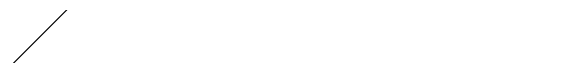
# Model space of a CAD drawing. Header units: feet. Extents: x 919634 to 928945, y 707022 to 708026.
# Drawn here: x 920610.797 to 920612.68, y 707264.399 to 707264.535 of the extents above; entities that cross this region are included whole.
import ezdxf

# ---------------------------------------------------------------- set-up
doc = ezdxf.new("R2010")
doc.units = ezdxf.units.FT
doc.header["$LTSCALE"] = 20
doc.header["$MEASUREMENT"] = 0
doc.layers.add('LP-PATT-SHAR', color=4, linetype='Continuous')
doc.layers.add('LP-SHAR-BRDR-CONT', color=123, linetype='Continuous')

msp = doc.modelspace()

# ---------------------------------------------------------------- hatches: boundary and pattern name
at = {"layer": 'LP-PATT-SHAR'}
h = msp.add_hatch(dxfattribs=at)
h.set_pattern_fill('ANSI33', color=256, scale=12)
h.set_pattern_definition([(45, (920570.0188, 707263.898), (-2.12132, 2.12132), []), (45, (920572.1402, 707263.898), (-2.12132, 2.12132), [1.5, -0.75])])
edge = h.paths.add_edge_path()
edge.add_arc((920595.8137, 707261.5842), 13.281, 11.10192, 169.61638, ccw=False)
edge.add_line((920608.8461, 707264.1415), (920618.1784, 707264.2))
edge.add_arc((920676.9496, 707359.0496), 111.5818, 229.654594, 238.216592, ccw=False)
edge.add_arc((920595.8137, 707261.5842), 15.281, 54.3855, 127.47835)
edge.add_arc((920552.3346, 707312.4017), 51.6268, 290.03166, 311.4588, ccw=False)
edge.add_line((920570.0188, 707263.8981), (920582.7502, 707263.9779))

# ---------------------------------------------------------------- linework, layer by layer
at = {"layer": 'LP-SHAR-BRDR-CONT'}
msp.add_lwpolyline([(920582.7502, 707263.9779, -0.828114), (920608.8461, 707264.1415), (920618.1784, 707264.2, -0.037376), (920604.7122, 707274.0069, 0.3302), (920586.5158, 707273.7109, -0.093767), (920570.0188, 707263.8981)], format="xyb", close=True, dxfattribs=at)

doc.saveas('drawing.dxf')
